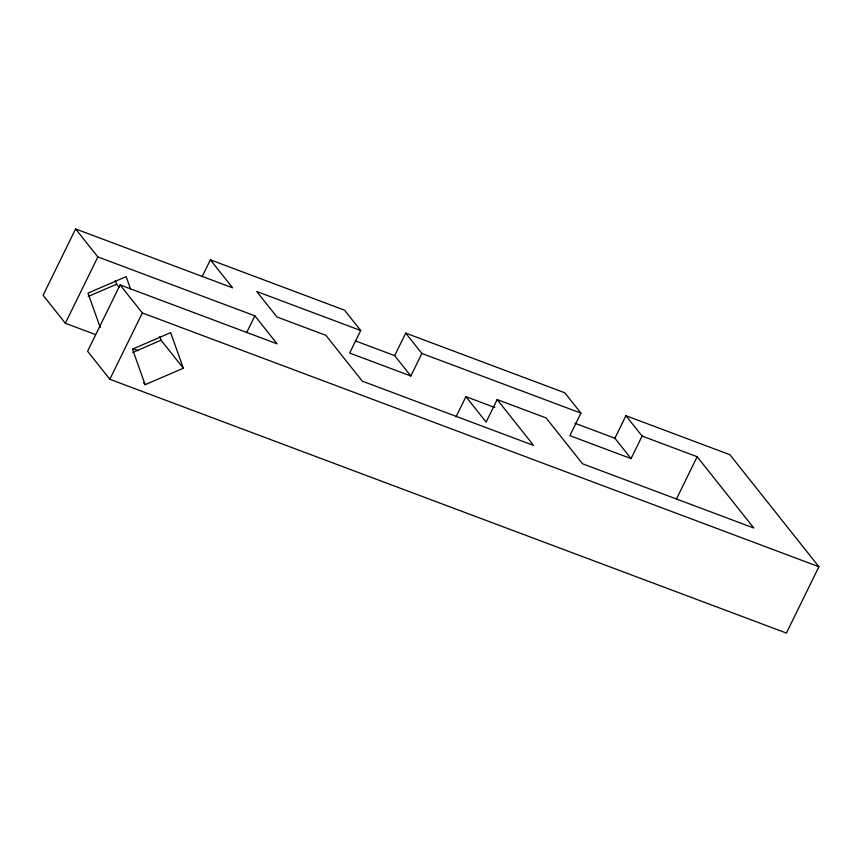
<?xml version="1.0" encoding="UTF-8"?>
<svg xmlns="http://www.w3.org/2000/svg" width="862" height="862" viewBox="0 0 862 862"><rect width="100%" height="100%" fill="white"/><g stroke="black" fill="none" stroke-linecap="round" stroke-linejoin="round"><path stroke-width="1.29" d="M202.107 276.713L210.371 259.828L232.621 287.833L75.597 228.936L43.1 295.267L65.35 323.272L95.499 334.575M65.35 323.272L97.848 256.93L75.597 228.936M97.848 256.93L254.872 315.837L277.122 343.841L120.087 284.934L87.59 351.276L109.84 379.28L786.403 633.064L818.9 566.733L729.909 454.716L625.92 415.71L614.886 438.241L631.059 458.606L642.104 436.075L625.92 415.71M109.84 379.28L142.338 312.938L120.087 284.934M246.597 332.721L254.872 315.837M210.371 259.828L344.531 310.158L360.704 330.523L349.67 353.054L410.84 375.994L421.884 353.463L405.7 333.098L394.667 355.629L410.84 375.994M456.041 416.777L465.9 396.649L494.756 407.478M642.104 436.075L697.153 456.731L753.787 528.007L582.496 463.756L546.099 417.93L497.158 399.58L486.125 422.111L465.9 396.649M405.7 333.098L564.75 392.76L580.923 413.135L569.89 435.655L631.059 458.606M676.476 498.947L697.153 456.731M88.269 296.431L116.596 284.201L119.075 287.315M132.759 352.439L161.086 340.21L183.337 368.214L145.161 384.689L143.512 382.62M360.704 330.523L256.714 291.507L276.939 316.968L325.879 335.329L362.277 381.155L533.567 445.406L497.158 399.58M421.884 353.463L580.923 413.135M355.963 341.115L394.667 355.629M574.932 423.253L614.886 438.241M142.338 312.938L818.9 566.733M133.179 348.711L138.211 350.597M183.337 368.214L170.654 332.657L132.468 349.132L145.161 384.689M159.782 336.536L161.086 340.21M130.528 288.91L126.154 276.648L87.978 293.123L100.229 327.463M115.282 280.527L116.596 284.201"/></g></svg>
